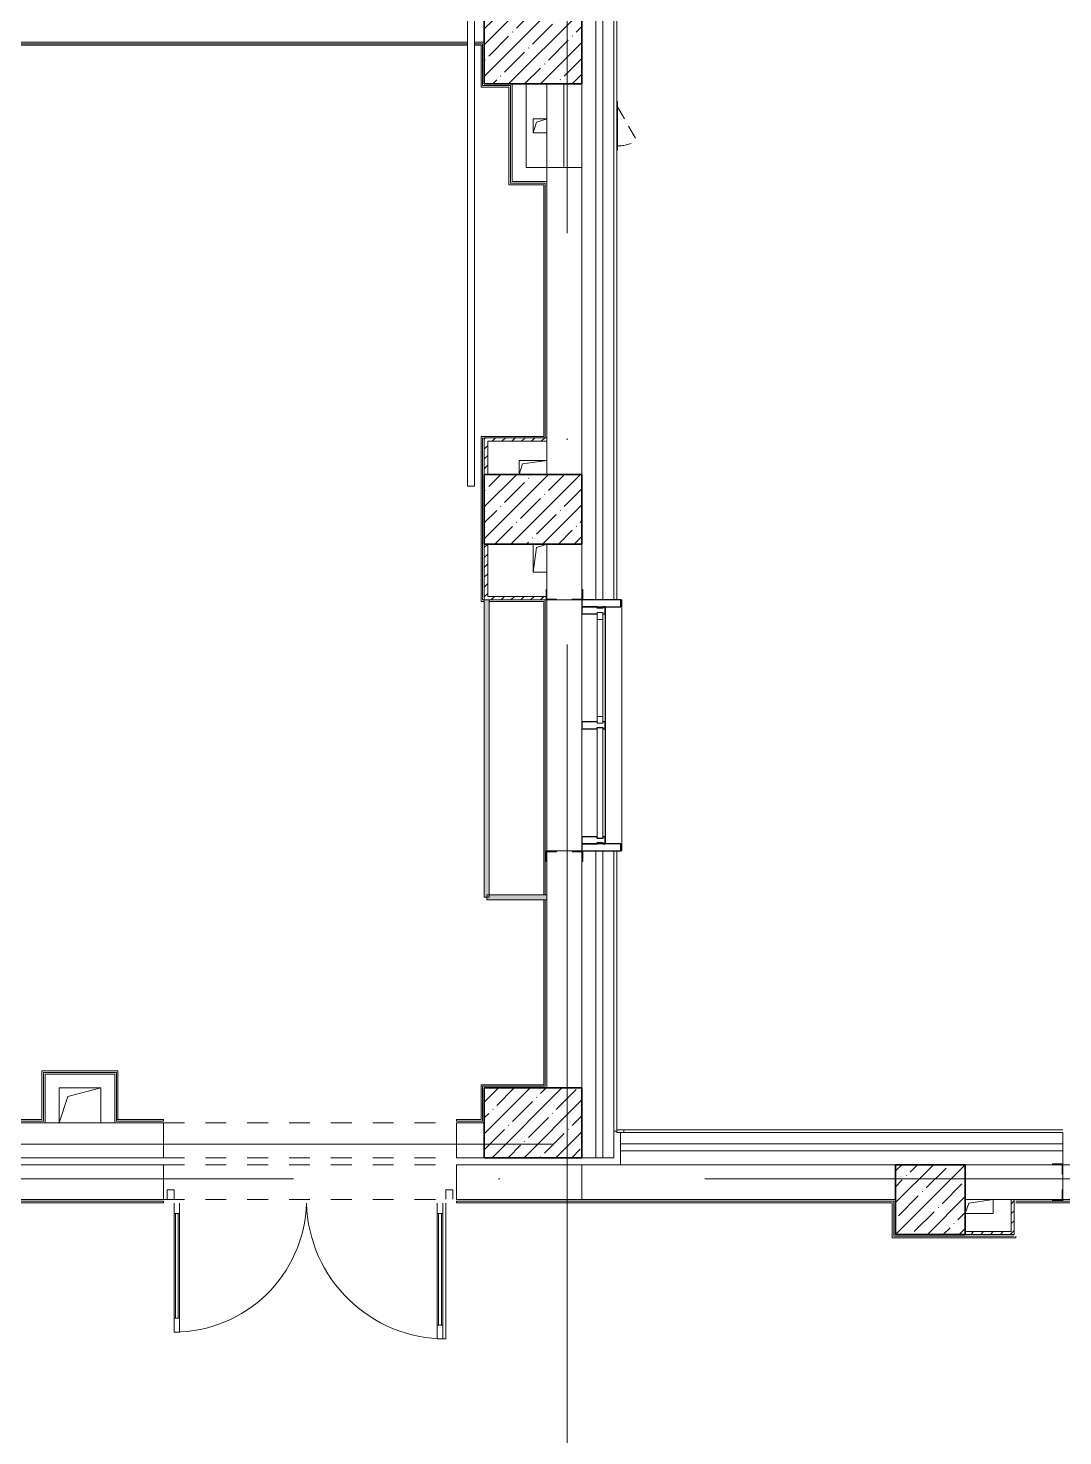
# Model space of a CAD drawing. Header units: millimetres. Extents: x 5993 to 95364, y 94667 to 143522.
# Drawn here: x 43418 to 44022, y 114712 to 115534 of the extents above; entities that cross this region are included whole.
import ezdxf

# ---------------------------------------------------------------- set-up
doc = ezdxf.new("R2010")
doc.units = ezdxf.units.MM
for name, pattern in [('200_ШТРИХ__ш1_п0_6_', [160, 100, -60]), ('50_200_ШТРИХ_1Т_ш5_п1_п1_', [1400, 1000, -200, 0, -200]), ('Штрих короткий', [300, 150, -150])]:
    doc.linetypes.add(name, pattern=pattern)
for name, color, linetype, lineweight in [('0-2', 7, 'Continuous', 9), ('S-GRID-____-OTLN-1', 7, '50_200_ШТРИХ_1Т_ш5_п1_п1_', 9), ('Двери', 7, 'Continuous', 9), ('Импосты витража', 7, 'Continuous', 9), ('Импосты витража-1', 7, 'Continuous', 25), ('Каркас_Импост', 7, 'Continuous', 13), ('Каркас_Импост-1', 7, 'Continuous', 9), ('Несущие колонны', 7, 'Continuous', 9), ('Несущие колонны-1', 7, 'Continuous', 35), ('Обобщенные модели', 7, 'Continuous', 9), ('Общие ребра', 7, 'Continuous', 9), ('Ограждение', 7, 'Continuous', 9), ('Окна', 7, 'Continuous', 9), ('Остекление-1', 7, 'Continuous', 9), ('Открывание в плане-1', 7, '200_ШТРИХ__ш1_п0_6_', 9), ('Перемычка-1', 7, 'Штрих короткий', 9), ('Стены', 7, 'Continuous', 9), ('Стены-1', 7, 'Continuous', 13), ('Элементы узлов', 7, 'Continuous', 9)]:
    doc.layers.add(name, color=color, linetype=linetype, lineweight=lineweight)
for name, color, linetype, lineweight, true_color in [('Обобщенные модели-4', 7, 'Continuous', 9, 0x8080c0), ('Штриховка разреза-4', 7, 'Continuous', 5, 0x0080ff), ('Штриховка разреза-5', 7, 'Continuous', 5, 0x8000ff)]:
    doc.layers.add(name, color=color, linetype=linetype, lineweight=lineweight, true_color=true_color)

# ---------------------------------------------------------------- blocks, each defined once
blk = doc.blocks.new('BSC_Колонна _Прямоугольная - 500х500-V106-АИ2_01_План напольных покрытий и плинтусов 1го этажа _Часть 2_')
at = {"layer": 'Несущие колонны'}
h = blk.add_hatch(dxfattribs=at)
h.set_pattern_fill('FP_125', color=256, style=0, pattern_type=2)
h.set_pattern_definition([(45, (-28400, -11050), (-114.04925, 114.04925), []), (45, (-28285.95, -11050), (-114.04925, 114.04925), [201.613, -40.323, 3.353, -36.97])])
h.paths.add_polyline_path([(-250, -250), (250, -250), (250, 250), (-250, 250)], flags=0)
at = {"layer": 'Несущие колонны-1'}
for p, q in [((250, 250), (-250, 250)), ((-250, 250), (-250, -250)), ((250, -250), (250, 250)), ((-250, -250), (250, -250))]:
    blk.add_line(p, q, dxfattribs=at)
blk = doc.blocks.new('BSC_Колонна _Прямоугольная - 500х700-V111-АИ2_01_План напольных покрытий и плинтусов 1го этажа _Часть 2_')
at = {"layer": 'Несущие колонны'}
h = blk.add_hatch(dxfattribs=at)
h.set_pattern_fill('FP_130', color=256, style=0, pattern_type=2)
h.set_pattern_definition([(315, (-11600, 25550), (114.04925, 114.04925), []), (315, (-11600, 25435.95), (114.04925, 114.04925), [201.613, -40.323, 3.353, -36.97])])
h.paths.add_polyline_path([(-250, 197), (-250, -350), (250, -350), (250, 350), (-250, 350)], flags=0)
at = {"layer": 'Несущие колонны-1'}
for p, q in [((250, 350), (-250, 350)), ((-250, 350), (-250, -350)), ((250, -350), (250, 350)), ((-250, -350), (250, -350))]:
    blk.add_line(p, q, dxfattribs=at)
blk = doc.blocks.new('BSC_Колонна _Прямоугольная - 500х700-V114-АИ2_01_План напольных покрытий и плинтусов 1го этажа _Часть 2_')
at = {"layer": 'Несущие колонны'}
h = blk.add_hatch(dxfattribs=at)
h.set_pattern_fill('FP_134', color=256, style=0, pattern_type=2)
h.set_pattern_definition([(315, (-19300, 25550), (114.04925, 114.04925), []), (315, (-19300, 25435.95), (114.04925, 114.04925), [201.613, -40.323, 3.353, -36.97])])
h.paths.add_polyline_path([(-250, 350), (-250, -350), (250, -350), (250, 350), (122, 350)], flags=0)
at = {"layer": 'Несущие колонны-1'}
for p, q in [((250, 350), (-250, 350)), ((-250, 350), (-250, -350)), ((250, -350), (250, 350)), ((-250, -350), (250, -350))]:
    blk.add_line(p, q, dxfattribs=at)
blk = doc.blocks.new('BSC_Колонна _Прямоугольная - 500х700-V119-АИ2_01_План напольных покрытий и плинтусов 1го этажа _Часть 2_')
at = {"layer": 'Несущие колонны'}
h = blk.add_hatch(dxfattribs=at)
h.set_pattern_fill('FP_139', color=256, style=0, pattern_type=2)
h.set_pattern_definition([(315, (-16000, 25550), (114.04925, 114.04925), []), (315, (-16000, 25435.95), (114.04925, 114.04925), [201.613, -40.323, 3.353, -36.97])])
h.paths.add_polyline_path([(-250, 350), (-250, -350), (250, -350), (250, 350)], flags=0)
at = {"layer": 'Несущие колонны-1'}
for p, q in [((250, 350), (-250, 350)), ((-250, 350), (-250, -350)), ((250, -350), (250, 350)), ((-250, -350), (250, -350))]:
    blk.add_line(p, q, dxfattribs=at)
blk = doc.blocks.new('Проем_Дверь_Прямоугольный - 1800х2700h_оконные проемы-25805030-АИ2_01_План напольных покрытий и плинтусов 1го этажа _Часть 2_')
at = {"layer": 'Перемычка-1'}
for p, q in [((900, 125), (-900, 125)), ((900, -125), (-900, -125))]:
    blk.add_line(p, q, dxfattribs=at)
blk = doc.blocks.new('DOR_Люк-Решетка_Прямоугольный - Люк_300х400h ПЛК_цоколь-28750901-АИ2_01_План напольных покрытий и плинтусов 1го этажа _Часть 2_')
at = {"layer": 'Каркас_Импост-1'}
for p, q in [((-175, 10), (-175, 15)), ((175, 15), (-175, 15)), ((175, 15), (175, 10))]:
    blk.add_line(p, q, dxfattribs=at)
at = {"layer": 'Открывание в плане-1'}
blk.add_line((-136, 15), (106, 155), dxfattribs=at)
blk.add_arc((-145, 10), 290, 0.9929, 30, dxfattribs=at)
blk = doc.blocks.new('PNS_Панель прямоугольная2 - Нр_Стекло - 40мм-26243474-АИ2_01_План напольных покрытий и плинтусов 1го этажа _Часть 2_')
at = {"layer": 'Каркас_Импост'}
for p, q in [((-397.5, 0), (-397.5, 40)), ((-397.5, 40), (-347.5, 40)), ((-347.5, 40), (-347.5, 0)), ((397.5, 40), (347.5, 40)), ((347.5, 40), (347.5, 0)), ((397.5, 0), (397.5, 40)), ((-347.5, 0), (-397.5, 0)), ((347.5, 0), (397.5, 0))]:
    blk.add_line(p, q, dxfattribs=at)
at = {"layer": 'Каркас_Импост-1'}
for p, q in [((-347.5, 40), (347.5, 40)), ((-347.5, 0), (347.5, 0))]:
    blk.add_line(p, q, dxfattribs=at)
blk = doc.blocks.new('Прямоугольный импост - Импост структурный с накладкой - 150мм-25647633-АИ2_01_План напольных покрытий и плинтусов 1го этажа _Часть 2_')
at = {"layer": 'Импосты витража-1'}
for p, q in [((-25, 0), (-25, 17)), ((-25, 17), (25, 17)), ((-15, 0), (-25, 0)), ((-15, -40), (-15, 0)), ((25, 17), (25, 0)), ((-25, -150), (-25, -40)), ((-25, -40), (-15, -40)), ((25, -40), (25, -150)), ((25, -150), (-25, -150))]:
    blk.add_line(p, q, dxfattribs=at)
blk = doc.blocks.new('Прямоугольный импост - Импост структурный с накладкой - 150мм-25647642-АИ2_01_План напольных покрытий и плинтусов 1го этажа _Часть 2_')
at = {"layer": 'Импосты витража'}
for p, q in [((93625, -100), (94400, -100)), ((93625, -267), (94400, -267))]:
    blk.add_line(p, q, dxfattribs=at)
blk = doc.blocks.new('Прямоугольный импост - Импост структурный с накладкой - 150мм-V143-АИ2_01_План напольных покрытий и плинтусов 1го этажа _Часть 2_')
at = {"layer": 'Импосты витража-1'}
for p, q in [((-25, 0), (-25, 17)), ((-25, 17), (25, 17)), ((25, 0), (15, 0)), ((15, 0), (15, -40)), ((25, 17), (25, 0)), ((-25, -150), (-25, -40)), ((15, -40), (25, -40)), ((25, -40), (25, -150)), ((25, -150), (-25, -150))]:
    blk.add_line(p, q, dxfattribs=at)
blk = doc.blocks.new('PNS_Панель прямоугольная1 - Нр_Стекло - 40мм-25259299-АИ2_01_План напольных покрытий и плинтусов 1го этажа _Часть 2_')
at = {"layer": 'Остекление-1'}
for p, q in [((-387.5, 40), (387.5, 40)), ((-397.5, 0), (397.5, 0)), ((387.5, 0), (-387.5, 0))]:
    blk.add_line(p, q, dxfattribs=at)
blk = doc.blocks.new('Прямоугольный импост - Импост структурный с накладкой - 150мм-25647644-АИ2_01_План напольных покрытий и плинтусов 1го этажа _Часть 2_')
at = {"layer": 'Импосты витража-1'}
for p, q in [((-25, 0), (-25, 17)), ((-25, 17), (25, 17)), ((-15, 0), (-25, 0)), ((-15, -40), (-15, 0)), ((25, 0), (15, 0)), ((15, 0), (15, -40)), ((25, 17), (25, 0)), ((-25, -150), (-25, -40)), ((-25, -40), (-15, -40)), ((15, -40), (25, -40)), ((25, -40), (25, -150)), ((25, -150), (-25, -150))]:
    blk.add_line(p, q, dxfattribs=at)
blk = doc.blocks.new('Прямоугольный импост - Откос НВФ_50х280 мм-25993834-АИ2_01_План напольных покрытий и плинтусов 1го этажа _Часть 2_')
at = {"layer": 'Импосты витража-1'}
for p, q in [((-50, 130), (0, 130)), ((-50, -150), (-50, 130)), ((0, 130), (0, -144)), ((0, -150), (-50, -150))]:
    blk.add_line(p, q, dxfattribs=at)
blk = doc.blocks.new('Прямоугольный импост - Откос НВФ_50х280 мм-25993838-АИ2_01_План напольных покрытий и плинтусов 1го этажа _Часть 2_')
at = {"layer": 'Импосты витража-1'}
for p, q in [((0, 130), (-50, 130)), ((-50, 130), (-50, -150)), ((0, -144), (0, 130)), ((-50, -150), (0, -150))]:
    blk.add_line(p, q, dxfattribs=at)
blk = doc.blocks.new('Дверь_Витражная_СКБ_2Ст2 - ДВВ_ДАО_СОШ_Гардероб-26809644-АИ2_01_План напольных покрытий и плинтусов 1го этажа _Часть 2_')
at = {"layer": 'Двери'}
for p, q in [((-975, -985), (-975, -62)), ((975, -1035), (975, -62))]:
    blk.add_line(p, q, dxfattribs=at)
for centre, radius, start, end in [((-975, -35), 950, 270, 358.3669), ((975, -35), 1000, 181.5514, 270)]:
    blk.add_arc(centre, radius, start, end, dxfattribs=at)
at = {"layer": 'Элементы узлов'}
for p, q in [((-1025, -32), (-1025, 35)), ((-1025, 35), (-975, 35)), ((-975, 35), (-1025, 35)), ((-1025, 35), (-1025, -32)), ((-975, 35), (-975, -32)), ((-975, -32), (-975, 35)), ((1025, 35), (975, 35)), ((975, 35), (975, -32)), ((1025, 35), (975, 35)), ((975, 35), (975, -32)), ((1025, -32), (1025, 35)), ((1025, -32), (1025, 35)), ((-975, -985), (-975, -62)), ((-975, -62), (-975, -985)), ((-935, -985), (-935, -62)), ((-935, -985), (-935, -62)), ((913, -1035), (913, -62)), ((913, -62), (913, -1035)), ((953, -1035), (953, -62)), ((953, -1035), (953, -62)), ((-975, -135), (-935, -135)), ((-965, -885), (-965, -135)), ((-945, -885), (-945, -135)), ((953, -135), (913, -135)), ((923, -935), (923, -135)), ((943, -935), (943, -135)), ((-975, -885), (-935, -885)), ((-975, -985), (-935, -985)), ((-975, -985), (-935, -985)), ((953, -935), (913, -935)), ((953, -1035), (913, -1035)), ((913, -1035), (953, -1035))]:
    blk.add_line(p, q, dxfattribs=at)
blk = doc.blocks.new('Проем_Дверь_Прямоугольный - 2100х2400h_дверные проемы-26809651-АИ2_01_План напольных покрытий и плинтусов 1го этажа _Часть 2_')
at = {"layer": 'Перемычка-1'}
for p, q in [((1050, 125), (-1050, 125)), ((1050, -125), (-1050, -125))]:
    blk.add_line(p, q, dxfattribs=at)
blk = doc.blocks.new('Фахверк_СКБ_Уголок - 250_2700-27497298-АИ2_01_План напольных покрытий и плинтусов 1го этажа _Часть 2_')
at = {"layer": 'Обобщенные модели'}
for p, q in [((200, 181), (125, 181)), ((125, 181), (125, 106)), ((125, 106), (131, 106)), ((131, 106), (131, 175)), ((131, 175), (200, 175)), ((200, 175), (200, 181)), ((131, -6), (125, -6)), ((125, -6), (125, -81)), ((125, -81), (200, -81)), ((131, -75), (131, -6)), ((200, -75), (131, -75)), ((200, -81), (200, -75))]:
    blk.add_line(p, q, dxfattribs=at)
blk = doc.blocks.new('AR_Отверстие прямоугольное _в плите_ - AR_Отверстие прямоугольное _в плите_-V208-АИ2_01_План напольных покрытий и плинтусов 1го этажа _Часть 2_')
at = {"layer": 'Обобщенные модели'}
for p, q in [((50, 50), (-50, 50)), ((-50, 50), (-50, -50)), ((-50, -50), (-25, 25)), ((-25, 25), (50, 50)), ((-50, -50), (50, -50))]:
    blk.add_line(p, q, dxfattribs=at)
blk = doc.blocks.new('AR_Отверстие прямоугольное _в плите_ - AR_Отверстие прямоугольное _в плите_-V216-АИ2_01_План напольных покрытий и плинтусов 1го этажа _Часть 2_')
at = {"layer": 'Обобщенные модели'}
for p, q in [((100, 50), (-100, 50)), ((-100, 50), (-100, -50)), ((-100, -50), (-75, 25)), ((-75, 25), (100, 50))]:
    blk.add_line(p, q, dxfattribs=at)
blk = doc.blocks.new('AR_Отверстие прямоугольное _в плите_ - AR_Отверстие прямоугольное _в плите_-V217-АИ2_01_План напольных покрытий и плинтусов 1го этажа _Часть 2_')
at = {"layer": 'Обобщенные модели'}
for p, q in [((-50, 100), (-50, -100)), ((-50, -100), (-25, 75)), ((-25, 75), (50, 100)), ((-50, -100), (50, -100))]:
    blk.add_line(p, q, dxfattribs=at)
blk = doc.blocks.new('AR_Отверстие прямоугольное _в плите_ - AR_Отверстие прямоугольное _в плите_-V218-АИ2_01_План напольных покрытий и плинтусов 1го этажа _Часть 2_')
at = {"layer": 'Обобщенные модели'}
for p, q in [((-100, -50), (-75, 25)), ((-75, 25), (100, 50)), ((100, -50), (100, 50)), ((-100, -50), (100, -50))]:
    blk.add_line(p, q, dxfattribs=at)
blk = doc.blocks.new('AR_Отверстие прямоугольное _в плите_ - AR_Отверстие прямоугольное _в плите_-30552572-АИ2_01_План напольных покрытий и плинтусов 1го этажа _Часть 2_')
at = {"layer": 'Обобщенные модели'}
for p, q in [((-88, 63), (150, 125)), ((-150, -125), (-88, 63))]:
    blk.add_line(p, q, dxfattribs=at)
blk = doc.blocks.new('Отлив_СКБ - Отлив витража_120_НВФ-31885687-АИ2_01_План напольных покрытий и плинтусов 1го этажа _Часть 2_')
at = {"layer": 'Окна'}
for p, q in [((1750, -2), (50, -2)), ((0, -120), (0, -113)), ((0, -120), (1800, -120)), ((1800, -113), (1800, -120))]:
    blk.add_line(p, q, dxfattribs=at)
blk = doc.blocks.new('Стены 9 - Стены 4-31627981-АИ2_01_План напольных покрытий и плинтусов 1го этажа _Часть 2_')
at = {"layer": 'Стены-1'}
for p, q in [((23850, 9731), (23800, 9731)), ((23800, 9731), (23800, 9711)), ((23800, 9711), (23850, 9711)), ((23850, 9711), (23850, 9731))]:
    blk.add_line(p, q, dxfattribs=at)
blk = doc.blocks.new('Ограждение_СКБ_Подвал1 - 145_Ограждение_СКБ_Актовый-33692680-АИ2_01_План напольных покрытий и плинтусов 1го этажа _Часть 2_')
at = {"layer": 'Ограждение'}
for p, q in [((12160, 25), (-200, 25)), ((-200, 25), (-200, -25)), ((12160, -25), (12160, 25)), ((-200, -25), (12160, -25))]:
    blk.add_line(p, q, dxfattribs=at)

msp = doc.modelspace()

# ---------------------------------------------------------------- hatches: boundary and pattern name
at = {"layer": 'Обобщенные модели-4'}
for points in [[(43685.87, 115026.22), (43686.69, 115026.22), (43686.69, 115199.79), (43683.84, 115199.79), (43683.84, 115026.22)], [(43685.26, 115024.79), (43720.46, 115024.79), (43720.46, 115027.64), (43685.26, 115027.64)]]:
    msp.add_hatch(color=256, dxfattribs=at).paths.add_polyline_path(points, flags=0)

# ---------------------------------------------------------------- linework, layer by layer
at = {"layer": 'S-GRID-____-OTLN-1', "color": 251, "ltscale": 0.6, "true_color": 0x636466}
for p, q in [((43732.23, 113733.6), (43732.23, 118157.62)), ((41443.97, 114882.15), (43766.45, 114882.15)), ((50293.31, 114861.8), (41443.97, 114861.8))]:
    msp.add_line(p, q, dxfattribs=at)
at = {"layer": 'Обобщенные модели'}
for p, q in [((43683.84, 115199.79), (43683.84, 115026.22)), ((43686.69, 115026.22), (43686.69, 115199.79)), ((43683.84, 115026.22), (43686.69, 115026.22)), ((43720.46, 115027.64), (43685.26, 115027.64)), ((43685.26, 115027.64), (43685.26, 115024.79)), ((43685.26, 115024.79), (43720.46, 115024.79))]:
    msp.add_line(p, q, dxfattribs=at)
at = {"layer": 'Общие ребра'}
for p, q in [((43748.95, 115199.79), (43748.95, 116274.21)), ((43753.02, 115199.79), (43753.02, 116274.21)), ((43759.53, 116274.21), (43759.53, 115199.79)), ((43759.53, 115199.79), (43759.53, 116274.21)), ((43740.81, 115205.9), (43740.81, 115232.35)), ((43740.81, 115232.35), (43740.81, 115205.9)), ((43748.95, 114874.21), (43748.95, 115053.28)), ((43753.02, 114874.21), (43753.02, 115053.28)), ((43759.53, 115053.28), (43759.53, 114889.68)), ((43759.53, 114889.68), (43759.53, 115053.28)), ((43740.81, 114914.91), (43740.81, 115047.18)), ((43740.81, 115047.18), (43740.81, 114914.91)), ((44021.63, 114882.35), (43763.36, 114882.35)), ((44021.63, 114878.28), (43763.36, 114878.28)), ((43964.65, 114870.14), (44015.52, 114870.14)), ((44015.52, 114870.14), (43964.65, 114870.14))]:
    msp.add_line(p, q, dxfattribs=at)
at = {"layer": 'Стены'}
for p, q in [((43382.84, 115524.4), (43674.07, 115524.4)), ((43674.07, 115523.5), (43383.73, 115523.5)), ((43678.14, 115524.4), (43682.86, 115524.4)), ((43681.96, 115523.5), (43678.14, 115523.5)), ((43681.96, 115499.09), (43681.96, 115523.5)), ((43682.86, 115524.4), (43682.86, 115499.98)), ((43682.86, 115499.98), (43699.14, 115499.98)), ((43699.14, 115499.98), (43699.14, 115443)), ((43698.24, 115499.09), (43681.96, 115499.09)), ((43698.24, 115442.11), (43698.24, 115499.09)), ((43699.14, 115443), (43719.49, 115443)), ((43719.49, 115443), (43719.49, 115294.42)), ((43718.59, 115442.11), (43698.24, 115442.11)), ((43718.59, 115295.11), (43718.59, 115442.11)), ((43681.96, 115198.9), (43681.96, 115295.11)), ((43681.96, 115295.11), (43718.59, 115295.11)), ((43682.86, 115294.21), (43682.86, 115199.79)), ((43683.84, 115294.21), (43682.86, 115294.21)), ((43683.84, 115198.9), (43681.96, 115198.9)), ((43682.86, 115199.79), (43683.84, 115199.79)), ((43718.59, 115198.9), (43686.69, 115198.9)), ((43718.59, 115027.64), (43718.59, 115198.9)), ((43719.49, 115199.79), (43719.49, 115027.64)), ((43720.46, 115053.28), (43720.46, 115199.79)), ((43718.59, 114916.78), (43718.59, 115024.79)), ((43719.49, 115024.79), (43719.49, 114915.89)), ((43425.57, 114924.92), (43470.01, 114924.92)), ((43425.57, 114896.43), (43425.57, 114924.92)), ((43470.01, 114924.92), (43470.01, 114896.43)), ((43469.12, 114924.03), (43426.46, 114924.03)), ((43426.46, 114924.03), (43426.46, 114895.54)), ((43469.12, 114895.54), (43469.12, 114924.03)), ((43681.96, 114896.43), (43681.96, 114916.78)), ((43681.96, 114916.78), (43718.59, 114916.78)), ((43682.86, 114915.89), (43682.86, 114895.54)), ((43719.49, 114915.89), (43682.86, 114915.89)), ((43426.46, 114895.54), (43241.21, 114895.54)), ((43242.1, 114896.43), (43425.57, 114896.43)), ((43469.12, 114896.43), (43496.63, 114896.43)), ((43496.63, 114895.54), (43469.12, 114895.54)), ((43496.63, 114896.43), (43496.63, 114895.54)), ((43667.56, 114896.43), (43681.96, 114896.43)), ((43667.56, 114896.43), (43667.56, 114895.54)), ((43682.86, 114895.54), (43667.56, 114895.54)), ((42605.35, 114848.82), (43496.63, 114848.82)), ((43496.63, 114847.84), (42605.35, 114847.84)), ((43496.63, 114847.84), (43496.63, 114848.82)), ((43667.56, 114848.82), (43922.98, 114848.82)), ((43667.56, 114847.84), (43667.56, 114848.82)), ((43922, 114847.84), (43667.56, 114847.84)), ((43922, 114827.49), (43922, 114847.84)), ((43922.98, 114848.82), (43922.98, 114828.47)), ((43994.12, 114848.82), (44167.16, 114848.82)), ((44166.19, 114847.84), (43994.12, 114847.84)), ((44168.14, 114849.79), (44021.63, 114849.79)), ((43994.12, 114827.49), (43922, 114827.49)), ((43922.98, 114828.47), (43993.14, 114828.47)), ((43994.12, 114827.49), (43994.12, 114828.47))]:
    msp.add_line(p, q, dxfattribs=at)
at = {"layer": 'Стены-1'}
for p, q in [((43761.16, 115199.79), (43761.16, 116274.21)), ((43381.86, 115525.38), (43674.07, 115525.38)), ((43678.14, 115525.38), (43683.84, 115525.38)), ((43700.12, 115500.96), (43700.12, 115443.98)), ((43708.26, 115452.12), (43708.26, 115500.96)), ((43720.46, 115500.96), (43720.46, 115452.12)), ((43730.23, 115452.12), (43730.23, 115500.96)), ((43740.81, 115500.96), (43740.81, 115273.05)), ((43720.46, 115452.12), (43708.26, 115452.12)), ((43720.46, 115452.12), (43720.46, 115273.05)), ((43740.81, 115452.12), (43720.46, 115452.12)), ((43720.46, 115443.98), (43720.46, 115452.12)), ((43720.46, 115452.12), (43730.23, 115452.12)), ((43740.81, 115273.05), (43740.81, 115452.12)), ((43700.12, 115443.98), (43708.26, 115443.98)), ((43708.26, 115443.98), (43720.46, 115443.98)), ((43720.46, 115294.42), (43683.84, 115294.42)), ((43683.84, 115294.42), (43683.84, 115273.05)), ((43685.87, 115292.38), (43720.46, 115292.38)), ((43685.87, 115273.05), (43685.87, 115292.38)), ((43720.46, 115292.38), (43720.46, 115294.42)), ((43683.84, 115232.35), (43683.84, 115199.79)), ((43685.87, 115201.83), (43685.87, 115232.35)), ((43720.46, 115232.35), (43720.46, 115205.9)), ((43683.84, 115199.79), (43719.98, 115199.79)), ((43719.98, 115201.83), (43685.87, 115201.83)), ((43726.08, 115199.79), (43735.2, 115199.79)), ((43741.3, 115199.79), (43759.53, 115199.79)), ((43759.53, 115199.79), (43761.16, 115199.79)), ((43735.2, 115053.28), (43726.08, 115053.28)), ((43759.53, 115053.28), (43741.3, 115053.28)), ((43761.16, 115053.28), (43759.53, 115053.28)), ((43761.16, 114889.68), (43761.16, 115053.28)), ((43720.46, 115047.18), (43720.46, 114914.91)), ((43435.58, 114923.05), (43427.44, 114923.05)), ((43427.44, 114923.05), (43427.44, 114894.56)), ((43468.14, 114923.05), (43435.58, 114923.05)), ((43468.14, 114914.91), (43468.14, 114923.05)), ((43435.58, 114894.56), (43435.58, 114914.91)), ((43435.58, 114914.91), (43460, 114914.91)), ((43460, 114914.91), (43460, 114894.56)), ((43468.14, 114894.56), (43468.14, 114914.91)), ((43496.63, 114894.56), (43183.25, 114894.56)), ((43427.44, 114894.56), (43435.58, 114894.56)), ((43460, 114894.56), (43468.14, 114894.56)), ((43496.63, 114874.21), (43496.63, 114894.56)), ((43683.84, 114894.56), (43667.56, 114894.56)), ((43667.56, 114894.56), (43667.56, 114874.21)), ((43759.53, 114889.68), (43761.16, 114889.68)), ((43759.53, 114874.21), (43759.53, 114889.68)), ((44021.63, 114888.86), (43763.36, 114888.86)), ((43763.36, 114888.86), (43763.36, 114870.14)), ((44021.63, 114890.49), (43765.23, 114890.49)), ((43765.23, 114890.49), (43765.23, 114888.86)), ((43765.23, 114888.86), (44021.63, 114888.86)), ((44021.63, 114870.63), (44021.63, 114888.86)), ((43496.63, 114870.14), (42605.35, 114870.14)), ((42646.04, 114874.21), (43496.63, 114874.21)), ((43496.63, 114849.79), (43496.63, 114870.14)), ((43667.56, 114874.21), (43683.84, 114874.21)), ((43740.81, 114870.14), (43667.56, 114870.14)), ((43667.56, 114870.14), (43667.56, 114849.79)), ((43740.81, 114874.21), (43759.53, 114874.21)), ((43740.81, 114849.79), (43740.81, 114870.14)), ((43923.95, 114870.14), (43740.81, 114870.14)), ((43740.81, 114870.14), (43740.81, 114849.79)), ((43763.36, 114870.14), (43923.95, 114870.14)), ((44021.63, 114855.41), (44021.63, 114864.53)), ((42605.35, 114849.79), (43496.63, 114849.79)), ((43667.56, 114849.79), (43740.81, 114849.79)), ((43740.81, 114849.79), (43923.95, 114849.79)), ((43964.65, 114849.79), (44015.52, 114849.79)), ((43993.14, 114849.79), (43991.51, 114849.79)), ((43991.51, 114849.79), (43991.51, 114831.07)), ((43993.14, 114829.44), (43993.14, 114849.79)), ((43991.51, 114831.07), (43964.65, 114831.07)), ((43964.65, 114829.44), (43993.14, 114829.44))]:
    msp.add_line(p, q, dxfattribs=at)
at = {"layer": 'Штриховка разреза-4'}
for p, q in [((43991.51, 114847.31), (43993.14, 114848.94)), ((43991.51, 114841.55), (43993.14, 114843.18)), ((43991.51, 114835.8), (43993.14, 114837.43)), ((43967.89, 114829.44), (43969.52, 114831.07)), ((43973.65, 114829.44), (43975.27, 114831.07)), ((43979.4, 114829.44), (43981.03, 114831.07)), ((43985.16, 114829.44), (43986.79, 114831.07)), ((43990.91, 114829.44), (43992.54, 114831.07)), ((43992.54, 114831.07), (43993.14, 114831.67))]:
    msp.add_line(p, q, dxfattribs=at)
at = {"layer": 'Штриховка разреза-5'}
for p, q in [((43683.84, 115293.61), (43684.64, 115294.42)), ((43683.84, 115287.85), (43685.87, 115289.89)), ((43688.36, 115292.38), (43690.4, 115294.42)), ((43694.12, 115292.38), (43696.15, 115294.42)), ((43699.88, 115292.38), (43701.91, 115294.42)), ((43705.63, 115292.38), (43707.67, 115294.42)), ((43711.39, 115292.38), (43713.42, 115294.42)), ((43717.14, 115292.38), (43719.18, 115294.42)), ((43683.84, 115282.1), (43685.87, 115284.13)), ((43683.84, 115276.34), (43685.87, 115278.38)), ((43683.84, 115230.3), (43685.87, 115232.33)), ((43683.84, 115224.54), (43685.87, 115226.58)), ((43683.84, 115218.79), (43685.87, 115220.82)), ((43683.84, 115213.03), (43685.87, 115215.07)), ((43683.84, 115207.28), (43685.87, 115209.31)), ((43683.84, 115201.52), (43685.87, 115203.56)), ((43687.87, 115199.79), (43689.9, 115201.83)), ((43693.62, 115199.79), (43695.66, 115201.83)), ((43699.38, 115199.79), (43701.41, 115201.83)), ((43705.13, 115199.79), (43707.17, 115201.83)), ((43710.89, 115199.79), (43712.92, 115201.83)), ((43716.64, 115199.79), (43718.68, 115201.83))]:
    msp.add_line(p, q, dxfattribs=at)

# ---------------------------------------------------------------- block references
at = {"layer": '0-2', "xscale": 0.08139549610658335, "yscale": 0.08139549610658335, "zscale": 0.08139549610658335}
for name, p, rotation in [('Ограждение_СКБ_Подвал1 - 145_Ограждение_СКБ_Актовый-33692680-АИ2_01_План напольных покрытий и плинтусов 1го этажа _Часть 2_', (43676.1, 116255.9), 270.0000000000011), ('BSC_Колонна _Прямоугольная - 500х700-V114-АИ2_01_План напольных покрытий и плинтусов 1го этажа _Часть 2_', (43712.33, 115521.31), 89.9999999999999), ('DOR_Люк-Решетка_Прямоугольный - Люк_300х400h ПЛК_цоколь-28750901-АИ2_01_План напольных покрытий и плинтусов 1го этажа _Часть 2_', (43760.35, 115476.54), 269.9999999999999), ('BSC_Колонна _Прямоугольная - 500х700-V119-АИ2_01_План напольных покрытий и плинтусов 1го этажа _Часть 2_', (43712.33, 115252.7), 89.9999999999999), ('Фахверк_СКБ_Уголок - 250_2700-27497298-АИ2_01_План напольных покрытий и плинтусов 1го этажа _Часть 2_', (43734.71, 115189.62), 89.99999999999991), ('Проем_Дверь_Прямоугольный - 1800х2700h_оконные проемы-25805030-АИ2_01_План напольных покрытий и плинтусов 1го этажа _Часть 2_', (43730.64, 115126.54), 269.9999999999999), ('Отлив_СКБ - Отлив витража_120_НВФ-31885687-АИ2_01_План напольных покрытий и плинтусов 1го этажа _Часть 2_', (43754.41, 115053.28), 90), ('Прямоугольный импост - Импост структурный с накладкой - 150мм-25647642-АИ2_01_План напольных покрытий и плинтусов 1го этажа _Часть 2_', (43732.67, 107507.92), 89.99999999999999), ('PNS_Панель прямоугольная2 - Нр_Стекло - 40мм-26243474-АИ2_01_План напольных покрытий и плинтусов 1го этажа _Часть 2_', (43753.02, 115160.11), 89.99999999999753), ('Прямоугольный импост - Импост структурный с накладкой - 150мм-25647642-АИ2_01_План напольных покрытий и плинтусов 1го этажа _Часть 2_', (43732.67, 107440.77), 89.99999999999999), ('PNS_Панель прямоугольная1 - Нр_Стекло - 40мм-25259299-АИ2_01_План напольных покрытий и плинтусов 1го этажа _Часть 2_', (43753.02, 115092.96), 89.99999999999753), ('Прямоугольный импост - Откос НВФ_50х280 мм-25993838-АИ2_01_План напольных покрытий и плинтусов 1го этажа _Часть 2_', (43753.02, 115053.28), 269.9999999999975), ('Фахверк_СКБ_Уголок - 250_2700-27497298-АИ2_01_План напольных покрытий и плинтусов 1го этажа _Часть 2_', (43726.57, 115063.46), 269.9999999999999), ('BSC_Колонна _Прямоугольная - 500х700-V111-АИ2_01_План напольных покрытий и плинтусов 1го этажа _Часть 2_', (43712.33, 114894.56), 89.9999999999999), ('Проем_Дверь_Прямоугольный - 2100х2400h_дверные проемы-26809651-АИ2_01_План напольных покрытий и плинтусов 1го этажа _Часть 2_', (43582.09, 114884.39), 180), ('Проем_Дверь_Прямоугольный - 2100х2400h_дверные проемы-26809651-АИ2_01_План напольных покрытий и плинтусов 1го этажа _Часть 2_', (43582.09, 114859.97), 180), ('Фахверк_СКБ_Уголок - 250_2700-27497298-АИ2_01_План напольных покрытий и плинтусов 1го этажа _Часть 2_', (44031.8, 114864.04), 180), ('Проем_Дверь_Прямоугольный - 1800х2700h_оконные проемы-25805030-АИ2_01_План напольных покрытий и плинтусов 1го этажа _Часть 2_', (44094.88, 114859.97), 180)]:
    msp.add_blockref(name, p, dxfattribs=dict(at, rotation=rotation))
for name, p in [('AR_Отверстие прямоугольное _в плите_ - AR_Отверстие прямоугольное _в плите_-V208-АИ2_01_План напольных покрытий и плинтусов 1го этажа _Часть 2_', (43716.4, 115476.54)), ('AR_Отверстие прямоугольное _в плите_ - AR_Отверстие прямоугольное _в плите_-V216-АИ2_01_План напольных покрытий и плинтусов 1го этажа _Часть 2_', (43712.33, 115277.12)), ('AR_Отверстие прямоугольное _в плите_ - AR_Отверстие прямоугольное _в плите_-V217-АИ2_01_План напольных покрытий и плинтусов 1го этажа _Часть 2_', (43716.4, 115224.21)), ('AR_Отверстие прямоугольное _в плите_ - AR_Отверстие прямоугольное _в плите_-30552572-АИ2_01_План напольных покрытий и плинтусов 1го этажа _Часть 2_', (43447.79, 114904.74)), ('Стены 9 - Стены 4-31627981-АИ2_01_План напольных покрытий и плинтусов 1го этажа _Часть 2_', (41823.95, 114098.43)), ('BSC_Колонна _Прямоугольная - 500х500-V106-АИ2_01_План напольных покрытий и плинтусов 1го этажа _Часть 2_', (43944.3, 114849.79)), ('Дверь_Витражная_СКБ_2Ст2 - ДВВ_ДАО_СОШ_Гардероб-26809644-АИ2_01_План напольных покрытий и плинтусов 1го этажа _Часть 2_', (43582.09, 114852.64)), ('AR_Отверстие прямоугольное _в плите_ - AR_Отверстие прямоугольное _в плите_-V218-АИ2_01_План напольных покрытий и плинтусов 1го этажа _Часть 2_', (43972.79, 114845.72))]:
    msp.add_blockref(name, p, dxfattribs=at)
at = {"layer": '0-2', "extrusion": (0, 0, -1), "xscale": 0.08139549610658335, "yscale": 0.08139549610658335, "zscale": 0.08139549610658335, "rotation": 90.00000000000249}
for name, p in [('Прямоугольный импост - Откос НВФ_50х280 мм-25993834-АИ2_01_План напольных покрытий и плинтусов 1го этажа _Часть 2_', (-43753.02, 115199.79)), ('Прямоугольный импост - Импост структурный с накладкой - 150мм-V143-АИ2_01_План напольных покрытий и плинтусов 1го этажа _Часть 2_', (-43753.02, 115193.69)), ('Прямоугольный импост - Импост структурный с накладкой - 150мм-25647633-АИ2_01_План напольных покрытий и плинтусов 1го этажа _Часть 2_', (-43753.02, 115126.54)), ('Прямоугольный импост - Импост структурный с накладкой - 150мм-25647644-АИ2_01_План напольных покрытий и плинтусов 1го этажа _Часть 2_', (-43753.02, 115059.39))]:
    msp.add_blockref(name, p, dxfattribs=at)

doc.saveas('drawing.dxf')
